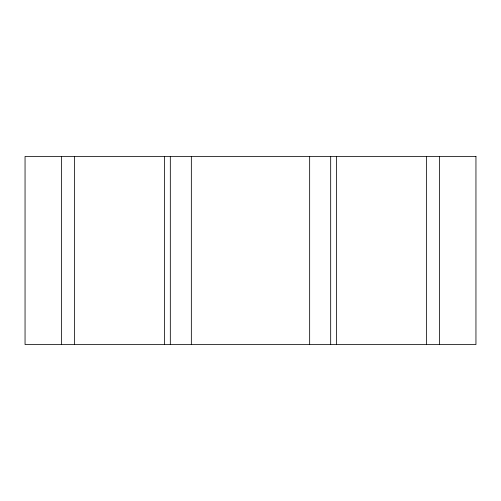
<?xml version="1.0" encoding="UTF-8"?>
<svg xmlns="http://www.w3.org/2000/svg" width="501" height="501" viewBox="0 0 501 501"><rect width="100%" height="100%" fill="white"/><g stroke="black" fill="none" stroke-linecap="round" stroke-linejoin="round"><path stroke-width="0.75" d="M439.39 156.45L439.39 344.55M426.395 156.45L426.395 344.55M336.428 156.45L336.428 344.55M330.679 156.45L330.679 344.55M309.656 156.45L309.656 344.55M191.344 156.45L191.344 344.55M170.321 156.45L170.321 344.55M164.572 156.45L164.572 344.55M74.605 156.45L74.605 344.55M61.61 156.45L61.61 344.55M475.95 156.45L25.05 156.45L25.05 344.55L475.95 344.55L475.95 156.45"/></g></svg>
